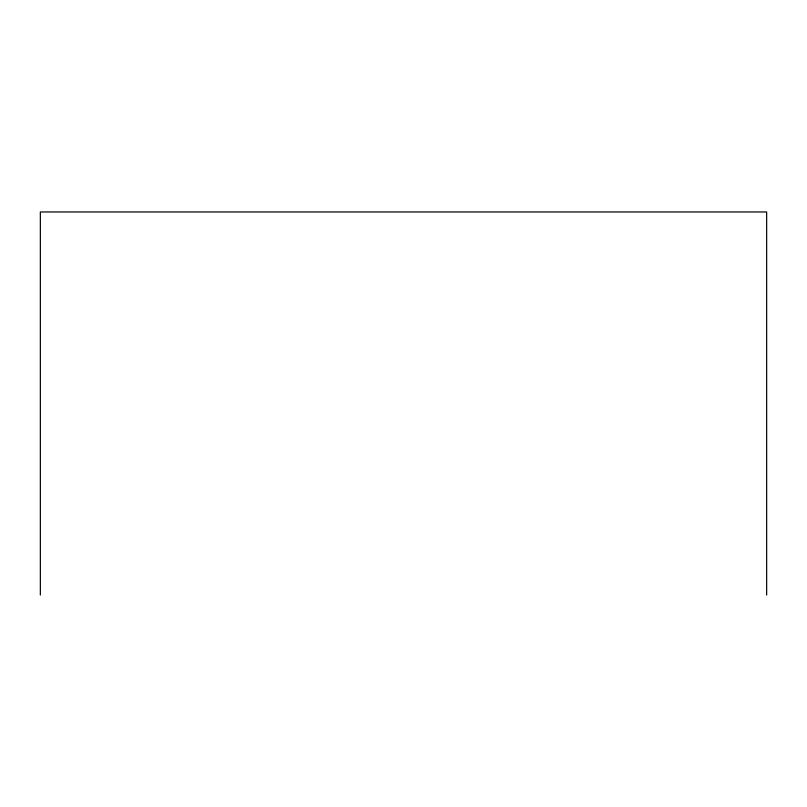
<?xml version="1.0" encoding="UTF-8"?>
<svg xmlns="http://www.w3.org/2000/svg" width="807" height="807" viewBox="0 0 807 807"><rect width="100%" height="100%" fill="white"/><g stroke="black" fill="none" stroke-linecap="round" stroke-linejoin="round"><path stroke-width="1.21" d="M766.65 595.031L766.65 211.969L40.35 211.969L40.35 595.031"/></g></svg>
